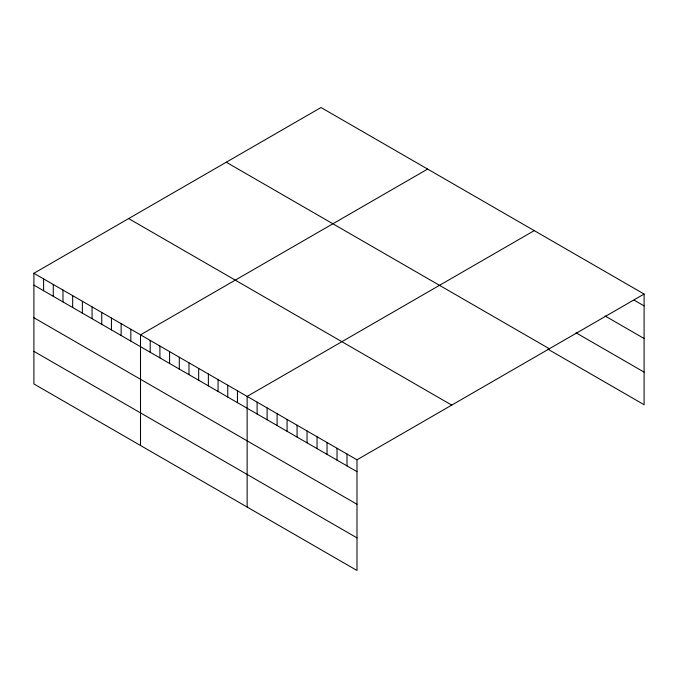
<?xml version="1.0" encoding="UTF-8"?>
<svg xmlns="http://www.w3.org/2000/svg" width="678" height="678" viewBox="0 0 678 678"><rect width="100%" height="100%" fill="white"/><g stroke="black" fill="none" stroke-linecap="round" stroke-linejoin="round"><path stroke-width="1.02" d="M33.9 273.285L356.992 459.811L356.992 570.478L33.9 383.951L33.9 273.285L321.008 107.522L644.1 294.049L644.1 404.715L547.866 349.162M427.632 169.076L140.516 334.839L140.516 445.505M534.247 230.63L247.139 396.393L247.139 507.059M356.992 459.811L644.1 294.049M634.116 300.134L644.1 305.897M605.064 315.973L644.1 338.508M576.012 332.796L644.1 372.112M226.266 162.22L549.35 348.755M128.651 218.579L451.734 405.113M33.9 285.124L356.992 471.659M33.9 317.736L356.992 504.271M33.9 351.34L356.992 537.874M347 454.048L347 465.896M337.017 448.285L337.017 460.133M327.033 442.514L327.033 454.362M317.041 436.751L317.041 448.599M307.058 430.988L307.058 442.836M297.074 425.225L297.074 437.064M287.082 419.453L287.082 431.301M277.099 413.69L277.099 425.538M267.115 407.927L267.115 419.775M257.123 402.156L257.123 414.004M237.444 390.799L237.444 402.647M227.757 385.197L227.757 397.045M218.062 379.604L218.062 391.452M208.366 374.01L208.366 385.858M198.679 368.417L198.679 380.256M188.984 362.815L188.984 374.663M179.289 357.221L179.289 369.069M169.593 351.628L169.593 363.476M159.906 346.026L159.906 357.874M150.211 340.432L150.211 352.28M130.829 329.237L130.829 341.085M121.133 323.643L121.133 335.491M111.438 318.05L111.438 329.898M101.751 312.456L101.751 324.304M92.055 306.854L92.055 318.702M82.36 301.261L82.36 313.109M72.673 295.667L72.673 307.515M62.978 290.065L62.978 301.913M53.282 284.472L53.282 296.32M43.595 278.878L43.595 290.726"/></g></svg>
